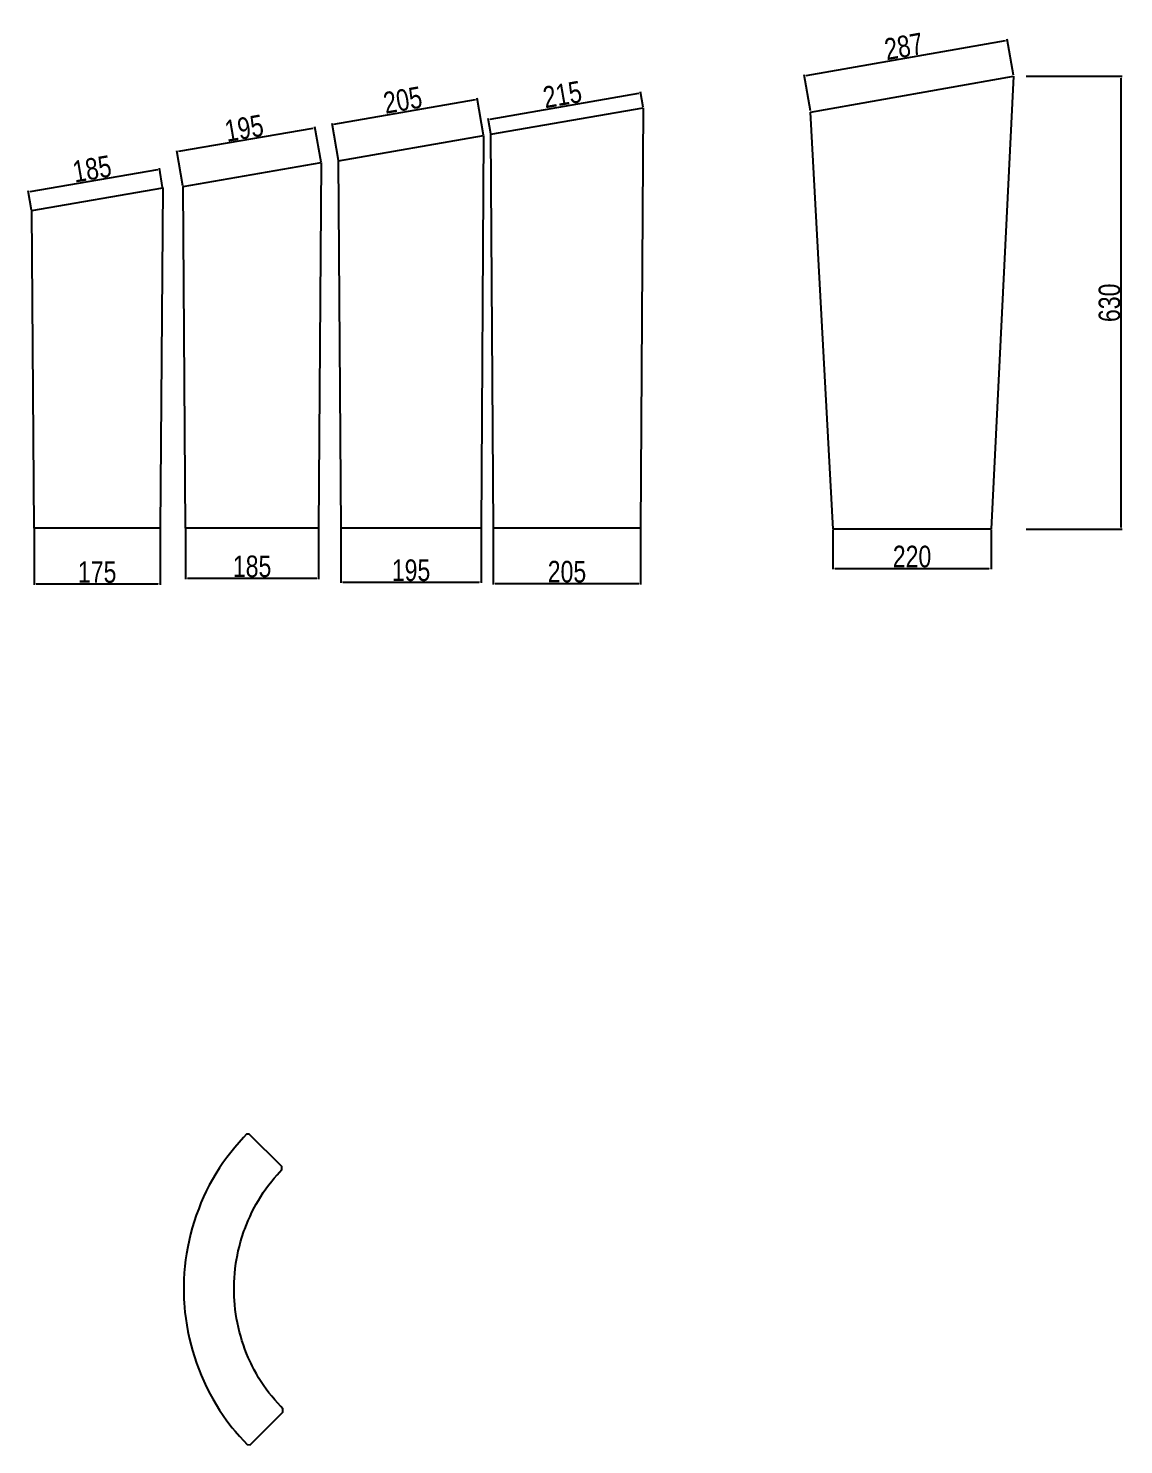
# Model space of a CAD drawing. Header units: millimetres. Extents: x -10628 to 24720, y -21829 to 4032.
# Drawn here: x 7499 to 9023, y 1206 to 3176 of the extents above; entities that cross this region are included whole.
import ezdxf

# ---------------------------------------------------------------- set-up
doc = ezdxf.new("R2010")
doc.units = ezdxf.units.MM
doc.header["$PDMODE"] = 35
doc.styles.add('truonmanhha', font='eurr____.ttf', dxfattribs={"width": 0.8})
doc.dimstyles.new('ISO-25', dxfattribs={"dimtxt": 30, "dimasz": 2.5, "dimexe": 1.25, "dimexo": 0.625, "dimtad": 1, "dimtxsty": 'truonmanhha', "dimcen": 2.5, "dimadec": 0, "dimazin": 0, "dimtfac": 1, "dimtmove": 0, "dimatfit": 3, "dimfxl": 1, "dimarcsym": 0})

# ---------------------------------------------------------------- blocks, each defined once
blk = doc.blocks.new('*D14')
at = {"color": 0, "lineweight": -2, "transparency": 16777216}
for p, q in [((7507.1, 2479.8), (7507.1, 2401.8)), ((7682.1, 2479.8), (7682.1, 2401.8)), ((7509.6, 2403.1), (7679.6, 2403.1))]:
    blk.add_line(p, q, dxfattribs=at)
at = {"color": 0, "transparency": 16777216}
for points in [[(7509.6, 2403.5), (7509.6, 2402.6), (7507.1, 2403.1)], [(7679.6, 2403.5), (7679.6, 2402.6), (7682.1, 2403.1)]]:
    blk.add_solid(points, dxfattribs=at)
at = {"layer": 'Defpoints', "color": 0, "transparency": 16777216}
for p in [(7507.1, 2480.5), (7682.1, 2480.5), (7682.1, 2403.1)]:
    blk.add_point(p, dxfattribs=at)
at = {"color": 0, "transparency": 16777216, "insert": (7594.6, 2419.3), "char_height": 30, "attachment_point": 5, "style": 'truonmanhha'}
blk.add_mtext('175', dxfattribs=at)
blk = doc.blocks.new('*D15')
at = {"color": 0, "lineweight": -2, "transparency": 16777216}
for p, q in [((7501.4, 2948.9), (7678.8, 2979.4)), ((7685.7, 2954.3), (7681.1, 2981.1)), ((7503.4, 2922.9), (7498.7, 2949.7))]:
    blk.add_line(p, q, dxfattribs=at)
at = {"color": 0, "transparency": 16777216}
for points in [[(7678.8, 2979.8), (7678.9, 2979), (7681.3, 2979.8)], [(7501.4, 2949.3), (7501.5, 2948.5), (7499, 2948.5)]]:
    blk.add_solid(points, dxfattribs=at)
at = {"layer": 'Defpoints', "color": 0, "transparency": 16777216}
for p in [(7681.3, 2979.8), (7685.8, 2953.6), (7503.5, 2922.3)]:
    blk.add_point(p, dxfattribs=at)
at = {"color": 0, "transparency": 16777216, "insert": (7587.4, 2980.1), "char_height": 30, "attachment_point": 5, "rotation": 9.7569, "style": 'truonmanhha'}
blk.add_mtext('185', dxfattribs=at)
blk = doc.blocks.new('*D16')
at = {"color": 0, "lineweight": -2, "transparency": 16777216}
for p, q in [((7708.2, 3004.6), (7895.4, 3037)), ((7906.2, 2989.7), (7897.7, 3038.7)), ((7714, 2956.4), (7705.5, 3005.4))]:
    blk.add_line(p, q, dxfattribs=at)
at = {"color": 0, "transparency": 16777216}
for points in [[(7895.4, 3037.4), (7895.5, 3036.6), (7897.9, 3037.5)], [(7708.1, 3005), (7708.3, 3004.2), (7705.8, 3004.1)]]:
    blk.add_solid(points, dxfattribs=at)
at = {"layer": 'Defpoints', "color": 0, "transparency": 16777216}
for p in [(7897.9, 3037.5), (7906.3, 2989.1), (7714.1, 2955.8)]:
    blk.add_point(p, dxfattribs=at)
at = {"color": 0, "transparency": 16777216, "insert": (7799.1, 3036.7), "char_height": 30, "attachment_point": 5, "rotation": 9.8375, "style": 'truonmanhha'}
blk.add_mtext('195', dxfattribs=at)
blk = doc.blocks.new('*D17')
at = {"color": 0, "lineweight": -2, "transparency": 16777216}
for p, q in [((7717.7, 2479.8), (7717.7, 2409.7)), ((7902.7, 2479.8), (7902.7, 2409.7)), ((7720.2, 2411), (7900.2, 2411))]:
    blk.add_line(p, q, dxfattribs=at)
at = {"color": 0, "transparency": 16777216}
for points in [[(7720.2, 2411.4), (7720.2, 2410.6), (7717.7, 2411)], [(7900.2, 2411.4), (7900.2, 2410.6), (7902.7, 2411)]]:
    blk.add_solid(points, dxfattribs=at)
at = {"layer": 'Defpoints', "color": 0, "transparency": 16777216}
for p in [(7717.7, 2480.5), (7902.7, 2480.5), (7902.7, 2411)]:
    blk.add_point(p, dxfattribs=at)
at = {"color": 0, "transparency": 16777216, "insert": (7810.2, 2427.2), "char_height": 30, "attachment_point": 5, "style": 'truonmanhha'}
blk.add_mtext('185', dxfattribs=at)
blk = doc.blocks.new('*D18')
at = {"color": 0, "lineweight": -2, "transparency": 16777216}
for p, q in [((7933.9, 2479.8), (7933.9, 2404.4)), ((8128.9, 2479.8), (8128.9, 2404.4)), ((7936.4, 2405.6), (8126.4, 2405.6))]:
    blk.add_line(p, q, dxfattribs=at)
at = {"color": 0, "transparency": 16777216}
for points in [[(7936.4, 2406.1), (7936.4, 2405.2), (7933.9, 2405.6)], [(8126.4, 2406.1), (8126.4, 2405.2), (8128.9, 2405.6)]]:
    blk.add_solid(points, dxfattribs=at)
at = {"layer": 'Defpoints', "color": 0, "transparency": 16777216}
for p in [(7933.9, 2480.5), (8128.9, 2480.5), (8128.9, 2405.6)]:
    blk.add_point(p, dxfattribs=at)
at = {"color": 0, "transparency": 16777216, "insert": (8031.4, 2421.8), "char_height": 30, "attachment_point": 5, "style": 'truonmanhha'}
blk.add_mtext('195', dxfattribs=at)
blk = doc.blocks.new('*D19')
at = {"color": 0, "lineweight": -2, "transparency": 16777216}
for p, q in [((7924.1, 3042.5), (8121.1, 3076.8)), ((8132.3, 3027.2), (8123.4, 3078.5)), ((7930.3, 2992), (7921.4, 3043.3))]:
    blk.add_line(p, q, dxfattribs=at)
at = {"color": 0, "transparency": 16777216}
for points in [[(8121, 3077.2), (8121.2, 3076.4), (8123.6, 3077.2)], [(7924, 3042.9), (7924.1, 3042.1), (7921.6, 3042.1)]]:
    blk.add_solid(points, dxfattribs=at)
at = {"layer": 'Defpoints', "color": 0, "transparency": 16777216}
for p in [(8123.6, 3077.2), (8132.4, 3026.6), (7930.4, 2991.4)]:
    blk.add_point(p, dxfattribs=at)
at = {"color": 0, "transparency": 16777216, "insert": (8019.8, 3075.8), "char_height": 30, "attachment_point": 5, "rotation": 9.8713, "style": 'truonmanhha'}
blk.add_mtext('205', dxfattribs=at)
blk = doc.blocks.new('*D20')
at = {"color": 0, "lineweight": -2, "transparency": 16777216}
for p, q in [((8141.4, 3049.5), (8348.2, 3085.6)), ((8354.2, 3065.9), (8350.5, 3087.2)), ((8142.4, 3028.9), (8138.7, 3050.3))]:
    blk.add_line(p, q, dxfattribs=at)
at = {"color": 0, "transparency": 16777216}
for points in [[(8348.2, 3086), (8348.3, 3085.2), (8350.7, 3086)], [(8141.3, 3049.9), (8141.4, 3049.1), (8138.9, 3049)]]:
    blk.add_solid(points, dxfattribs=at)
at = {"layer": 'Defpoints', "color": 0, "transparency": 16777216}
for p in [(8350.7, 3086), (8354.3, 3065.3), (8142.5, 3028.3)]:
    blk.add_point(p, dxfattribs=at)
at = {"color": 0, "transparency": 16777216, "insert": (8242, 3083.5), "char_height": 30, "attachment_point": 5, "rotation": 9.8985, "style": 'truonmanhha'}
blk.add_mtext('215', dxfattribs=at)
blk = doc.blocks.new('*D21')
at = {"color": 0, "lineweight": -2, "transparency": 16777216}
for p, q in [((8145.9, 2479.8), (8145.9, 2402.2)), ((8350.9, 2479.8), (8350.9, 2402.2)), ((8148.4, 2403.5), (8348.4, 2403.5))]:
    blk.add_line(p, q, dxfattribs=at)
at = {"color": 0, "transparency": 16777216}
for points in [[(8148.4, 2403.9), (8148.4, 2403.1), (8145.9, 2403.5)], [(8348.4, 2403.9), (8348.4, 2403.1), (8350.9, 2403.5)]]:
    blk.add_solid(points, dxfattribs=at)
at = {"layer": 'Defpoints', "color": 0, "transparency": 16777216}
for p in [(8145.9, 2480.5), (8350.9, 2480.5), (8350.9, 2403.5)]:
    blk.add_point(p, dxfattribs=at)
at = {"color": 0, "transparency": 16777216, "insert": (8248.4, 2419.8), "char_height": 30, "attachment_point": 5, "style": 'truonmanhha'}
blk.add_mtext('205', dxfattribs=at)
blk = doc.blocks.new('*D22')
at = {"color": 0, "lineweight": -2, "transparency": 16777216}
for p, q in [((8581.1, 3110), (8858.8, 3158.8)), ((8869.8, 3110.7), (8861.1, 3160.5)), ((8587.2, 3061), (8578.4, 3110.8))]:
    blk.add_line(p, q, dxfattribs=at)
at = {"color": 0, "transparency": 16777216}
for points in [[(8858.8, 3159.2), (8858.9, 3158.4), (8861.3, 3159.3)], [(8581, 3110.4), (8581.2, 3109.6), (8578.6, 3109.6)]]:
    blk.add_solid(points, dxfattribs=at)
at = {"layer": 'Defpoints', "color": 0, "transparency": 16777216}
for p in [(8861.3, 3159.3), (8869.9, 3110), (8587.3, 3060.4)]:
    blk.add_point(p, dxfattribs=at)
at = {"color": 0, "transparency": 16777216, "insert": (8717.2, 3150.4), "char_height": 30, "attachment_point": 5, "rotation": 9.9642, "style": 'truonmanhha'}
blk.add_mtext('287', dxfattribs=at)
blk = doc.blocks.new('*D23')
at = {"color": 0, "lineweight": -2, "transparency": 16777216}
for p, q in [((8618.6, 2478.3), (8618.6, 2423.3)), ((8838.6, 2478.3), (8838.6, 2423.3)), ((8621.1, 2424.5), (8836.1, 2424.5))]:
    blk.add_line(p, q, dxfattribs=at)
at = {"color": 0, "transparency": 16777216}
for points in [[(8621.1, 2424.9), (8621.1, 2424.1), (8618.6, 2424.5)], [(8836.1, 2424.9), (8836.1, 2424.1), (8838.6, 2424.5)]]:
    blk.add_solid(points, dxfattribs=at)
at = {"layer": 'Defpoints', "color": 0, "transparency": 16777216}
for p in [(8618.6, 2478.9), (8838.6, 2478.9), (8838.6, 2424.5)]:
    blk.add_point(p, dxfattribs=at)
at = {"color": 0, "transparency": 16777216, "insert": (8728.6, 2440.9), "char_height": 30, "attachment_point": 5, "style": 'truonmanhha'}
blk.add_mtext('220', dxfattribs=at)
blk = doc.blocks.new('*D24')
at = {"color": 0, "lineweight": -2, "transparency": 16777216}
for p, q in [((8887.5, 3108.9), (9021, 3108.9)), ((9019.7, 2481.4), (9019.7, 3106.4)), ((8887.5, 2478.9), (9021, 2478.9))]:
    blk.add_line(p, q, dxfattribs=at)
at = {"color": 0, "transparency": 16777216}
for points in [[(9019.3, 3106.4), (9020.1, 3106.4), (9019.7, 3108.9)], [(9019.3, 2481.4), (9020.1, 2481.4), (9019.7, 2478.9)]]:
    blk.add_solid(points, dxfattribs=at)
at = {"layer": 'Defpoints', "color": 0, "transparency": 16777216}
for p in [(8886.9, 3108.9), (9019.7, 3108.9), (8886.9, 2478.9)]:
    blk.add_point(p, dxfattribs=at)
at = {"color": 0, "transparency": 16777216, "insert": (9003.5, 2793.9), "char_height": 30, "attachment_point": 5, "rotation": 90, "style": 'truonmanhha'}
blk.add_mtext('630', dxfattribs=at)

msp = doc.modelspace()

# ---------------------------------------------------------------- linework, layer by layer
for p, q in [((8587.276, 3059.287), (8869.947, 3108.947)), ((8869.947, 3108.947), (8838.611, 2478.947)), ((8618.611, 2478.947), (8587.276, 3059.287)), ((8838.611, 2478.947), (8618.611, 2478.947))]:
    msp.add_line(p, q)
for points in [[(8354.315, 3065.28), (8350.916, 2480.457), (8145.916, 2480.457), (8142.516, 3028.321)], [(8132.398, 3026.558), (8128.916, 2480.457), (7933.916, 2480.457), (7930.433, 2991.414)], [(7906.28, 2989.078), (7902.714, 2480.457), (7717.714, 2480.457), (7714.148, 2955.761)], [(7682.126, 2480.457), (7507.126, 2480.457), (7503.464, 2922.289), (7685.788, 2953.641)]]:
    msp.add_lwpolyline(points, close=True)
at = {"color": 3}
msp.add_lwpolyline([(7798.198, 1633.087), (7792.233, 1626.185), (7786.348, 1619.227), (7780.583, 1612.183), (7774.979, 1605.025), (7769.575, 1597.725), (7764.893, 1590.978), (7759.517, 1582.595), (7754.893, 1574.757), (7750.534, 1566.756), (7746.434, 1558.608), (7742.588, 1550.33), (7738.99, 1541.938), (7735.858, 1534.033), (7732.518, 1524.871), (7729.643, 1516.217), (7727.014, 1507.491), (7724.637, 1498.697), (7722.516, 1489.841), (7720.654, 1480.928), (7718.919, 1471.104), (7717.728, 1462.951), (7716.669, 1453.901), (7715.878, 1444.821), (7715.356, 1435.72), (7715.101, 1426.607), (7715.114, 1417.49), (7715.394, 1408.378), (7715.669, 1403.253), (7716.754, 1390.203), (7717.832, 1381.155), (7719.176, 1372.145), (7720.785, 1363.178), (7722.659, 1354.264), (7725.261, 1343.626), (7727.197, 1336.622), (7729.858, 1327.908), (7732.775, 1319.274), (7735.942, 1310.728), (7739.356, 1302.274), (7743.012, 1293.92), (7746.905, 1285.671), (7751.766, 1276.145), (7755.386, 1269.519), (7759.971, 1261.634), (7764.789, 1253.895), (7769.843, 1246.315), (7775.136, 1238.908), (7782.673, 1229.201), (7786.448, 1224.667), (7792.427, 1217.815), (7798.541, 1211.075), (7803.384, 1205.88), (7807.549, 1205.809), (7852.751, 1251.119), (7852.861, 1255.471), (7849.961, 1258.687), (7845.786, 1263.442), (7841.661, 1268.234), (7837.611, 1273.082), (7833.661, 1278.003), (7829.836, 1283.015), (7826.48, 1287.68), (7822.655, 1293.383), (7819.317, 1298.744), (7816.139, 1304.208), (7813.118, 1309.765), (7810.247, 1315.405), (7808.665, 1318.676), (7804.94, 1326.892), (7802.503, 1332.728), (7800.217, 1338.623), (7798.082, 1344.573), (7796.102, 1350.575), (7794.281, 1356.627), (7792.762, 1362.183), (7791.125, 1368.869), (7789.794, 1375.05), (7788.627, 1381.266), (7787.625, 1387.512), (7786.788, 1393.782), (7786.117, 1400.072), (7785.612, 1406.377), (7785.336, 1411.239), (7785.101, 1419.015), (7785.095, 1425.339), (7785.255, 1431.66), (7785.581, 1437.974), (7786.073, 1444.278), (7786.73, 1450.566), (7787.737, 1458.083), (7788.541, 1463.083), (7789.693, 1469.301), (7791.008, 1475.488), (7792.486, 1481.637), (7794.126, 1487.743), (7795.927, 1493.803), (7798.834, 1502.532), (7800.007, 1505.764), (7802.283, 1511.657), (7804.713, 1517.488), (7807.294, 1523.255), (7810.022, 1528.956), (7813.607, 1535.936), (7815.907, 1540.15), (7819.063, 1545.634), (7822.363, 1551.032), (7825.811, 1556.333), (7829.409, 1561.529), (7833.159, 1566.61), (7835.674, 1569.84), (7841.112, 1576.411), (7845.268, 1581.163), (7851.719, 1588.324), (7851.603, 1592.672), (7806.326, 1637.841), (7802.229, 1637.701)], close=True, dxfattribs=at)

# ---------------------------------------------------------------- dimensions: what is measured, and where the dimension line sits
at = {"color": 6}
for p1, p2, distance, picture, middle in [((8587.276, 3060.386), (8869.947, 3110.047), 49.96, '*D22', (8717.164, 3150.376)), ((7930.433, 2991.414), (8132.398, 3026.558), 51.445, '*D19', (8019.797, 3075.758)), ((8142.516, 3028.321), (8354.315, 3065.28), 21.027, '*D20', (8242.009, 3083.515)), ((7714.148, 2955.761), (7906.28, 2989.078), 49.104, '*D16', (7799.068, 3036.696)), ((7503.464, 2922.289), (7685.788, 2953.641), 26.573, '*D15', (7587.378, 2980.117)), ((7717.714, 2480.457), (7902.714, 2480.457), -69.458, '*D17', (7810.214, 2427.197))]:
    dim = msp.add_aligned_dim(p1=p1, p2=p2, distance=distance, dimstyle='ISO-25', dxfattribs=at)
    dim.commit()
    dim.dimension.update_dxf_attribs({"geometry": picture, "text_midpoint": middle})
dim = msp.add_linear_dim(base=(9019.732, 3108.947), p1=(8886.917, 2478.947), p2=(8886.917, 3108.947), angle=90, dimstyle='ISO-25', dxfattribs=at)
dim.commit()
dim.dimension.update_dxf_attribs({"geometry": '*D24', "text_midpoint": (9003.468, 2793.947)})
for base, p1, p2, picture, middle in [((7682.126, 2403.062), (7507.126, 2480.457), (7682.126, 2480.457), '*D14', (7594.626, 2419.348)), ((8128.916, 2405.642), (7933.916, 2480.457), (8128.916, 2480.457), '*D18', (8031.416, 2421.774)), ((8350.916, 2403.491), (8145.916, 2480.457), (8350.916, 2480.457), '*D21', (8248.416, 2419.821)), ((8838.611, 2424.522), (8618.611, 2478.947), (8838.611, 2478.947), '*D23', (8728.611, 2440.852))]:
    dim = msp.add_linear_dim(base=base, p1=p1, p2=p2, dimstyle='ISO-25', dxfattribs=at)
    dim.commit()
    dim.dimension.update_dxf_attribs({"geometry": picture, "text_midpoint": middle})

doc.saveas('drawing.dxf')
